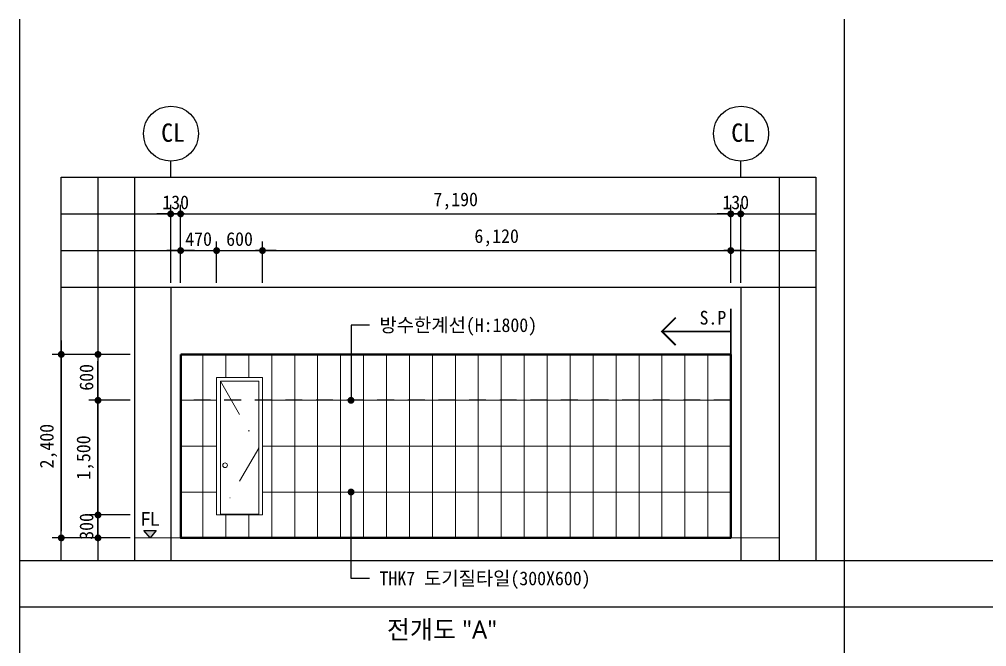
# Model space of a CAD drawing. Header units: millimetres. Extents: x -423835 to -174325, y -1379898 to -1311126.
# Drawn here: x -401793 to -389151, y -1319332 to -1311126 of the extents above; entities that cross this region are included whole.
import ezdxf
from ezdxf.enums import TextEntityAlignment as Align

# ---------------------------------------------------------------- set-up
doc = ezdxf.new("R2010")
doc.units = ezdxf.units.MM
doc.header["$LTSCALE"] = 100
doc.header["$MEASUREMENT"] = 0
doc.header["$PDSIZE"] = -10
doc.linetypes.add('DASHDOT', pattern=[1, 0.5, -0.25, 0, -0.25])
doc.linetypes.add('HID', pattern=[2, 1.1, -0.9])
doc.layers.get('0').update_dxf_attribs({"linetype": 'CONTINUOUS'})
doc.layers.get('Defpoints').update_dxf_attribs({"color": 153, "linetype": 'CONTINUOUS'})
for name, color, linetype, lineweight in [('A-AXIS-BUBL', 7, 'CONTINUOUS', 25), ('A-DWXK-OPEN', 1, 'HID', 15), ('A-ELEV-LIN1', 2, 'CONTINUOUS', 40), ('A-ELEV-LIN3', 8, 'CONTINUOUS', 18), ('A-MKXS-TEXT1', 3, 'CONTINUOUS', 25), ('A-WAXK-PATT', 8, 'CONTINUOUS', 18), ('A-XXXX-FIN2', 6, 'CONTINUOUS', 20), ('A-XXXX-SYMB', 7, 'CONTINUOUS', 25), ('A-XXXX-TXT2', 3, 'CONTINUOUS', 25)]:
    doc.layers.add(name, color=color, linetype=linetype, lineweight=lineweight)
for name, color, linetype in [('A-DIMS', 7, 'CONTINUOUS'), ('A-MKXS-LEAD', 7, 'CONTINUOUS'), ('AA-AXIS-LINE-1', 1, 'CONTINUOUS'), ('IN-F-PAT', 8, 'CONTINUOUS'), ('IN-TEXT-FIN', 3, 'CONTINUOUS'), ('방수', 7, 'HID')]:
    doc.layers.add(name, color=color, linetype=linetype)
doc.styles.add('HY울릉도L', font='')
doc.styles.add('돋움체', font='')
doc.styles.add('맑은 고딕', font='malgun.ttf')
doc.styles.add('맑은고딕', font='malgun.ttf')
doc.styles.get('HY울릉도L').set_extended_font_data('HYwulM')
doc.styles.get('돋움체').set_extended_font_data('DotumChe')
doc.dimstyles.new('CDIM', dxfattribs={"dimtxt": 3, "dimasz": 1.5, "dimexe": 2, "dimexo": 1, "dimgap": 1, "dimtad": 1, "dimdec": 0, "dimrnd": 0.5, "dimzin": 0, "dimdsep": 32, "dimlunit": 6, "dimtxsty": 'HY울릉도L', "dimblk1": '_CIDOT', "dimblk2": '_CIDOT', "dimsah": 1, "dimcen": 5.5, "dimclrd": 2, "dimclre": 2, "dimclrt": 7, "dimadec": 0, "dimazin": 0, "dimtfac": 1, "dimtdec": 0, "dimtix": 1, "dimtmove": 2, "dimatfit": 1, "dimldrblk": '_CIDOT', "dimfxl": 1, "dimtolj": 1, "dimtzin": 0, "dimlwd": -1, "dimarcsym": 0})

# ---------------------------------------------------------------- blocks, each defined once
blk = doc.blocks.new('_CIDOT')
at = {"color": 0, "linetype": 'ByBlock'}
blk.add_line((2, 0), (-1, 0), dxfattribs=at)
at = {"color": 0, "linetype": 'ByBlock', "const_width": 0.5}
blk.add_lwpolyline([(-0.25, 0, 1), (0.25, 0, 1)], format="xyb", close=True, dxfattribs=at)
blk = doc.blocks.new('*D7')
at = {"layer": 'A-DIMS', "lineweight": -2, "transparency": 16777216}
for p, q in [((-400345, -1315509), (-401365, -1315509)), ((-400345, -1317909), (-401365, -1317909))]:
    blk.add_line(p, q, dxfattribs=at)
at = {"layer": 'A-DIMS', "transparency": 16777216}
blk.add_line((-401245, -1315599), (-401245, -1317819), dxfattribs=at)
at = {"layer": 'Defpoints', "color": 0, "transparency": 16777216}
for p in [(-400285, -1315509), (-401245, -1317909), (-400285, -1317909)]:
    blk.add_point(p, dxfattribs=at)
at = {"layer": 'A-DIMS', "transparency": 16777216, "xscale": 90, "yscale": 90, "zscale": 90}
for p, rotation in [((-401245, -1315509), 90), ((-401245, -1317909), 270)]:
    blk.add_blockref('_CIDOT', p, dxfattribs=dict(at, rotation=rotation))
at = {"layer": 'A-DIMS', "color": 3, "transparency": 16777216, "insert": (-401412, -1316709), "char_height": 180, "attachment_point": 5, "rotation": 90, "style": '돋움체'}
blk.add_mtext('\\A1;2,400', dxfattribs=at)
blk = doc.blocks.new('*D8')
at = {"layer": 'A-DIMS', "lineweight": -2, "transparency": 16777216}
for p, q in [((-400345, -1316109), (-400885, -1316109)), ((-400345, -1317609), (-400885, -1317609))]:
    blk.add_line(p, q, dxfattribs=at)
at = {"layer": 'A-DIMS', "transparency": 16777216}
blk.add_line((-400765, -1317519), (-400765, -1316199), dxfattribs=at)
at = {"layer": 'Defpoints', "color": 0, "transparency": 16777216}
for p in [(-400765, -1316109), (-400285, -1316109), (-400285, -1317609)]:
    blk.add_point(p, dxfattribs=at)
at = {"layer": 'A-DIMS', "transparency": 16777216, "xscale": 90, "yscale": 90, "zscale": 90}
for p, rotation in [((-400765, -1316109), 90), ((-400765, -1317609), 270)]:
    blk.add_blockref('_CIDOT', p, dxfattribs=dict(at, rotation=rotation))
at = {"layer": 'A-DIMS', "color": 3, "transparency": 16777216, "insert": (-400932, -1316859), "char_height": 180, "attachment_point": 5, "rotation": 90, "style": '돋움체'}
blk.add_mtext('\\A1;1,500', dxfattribs=at)
blk = doc.blocks.new('*D9')
at = {"layer": 'A-DIMS', "lineweight": -2, "transparency": 16777216}
for p, q in [((-400345, -1315509), (-400885, -1315509)), ((-400345, -1316109), (-400885, -1316109))]:
    blk.add_line(p, q, dxfattribs=at)
at = {"layer": 'A-DIMS', "transparency": 16777216}
blk.add_line((-400765, -1316019), (-400765, -1315599), dxfattribs=at)
at = {"layer": 'Defpoints', "color": 0, "transparency": 16777216}
for p in [(-400765, -1315509), (-400285, -1315509), (-400285, -1316109)]:
    blk.add_point(p, dxfattribs=at)
at = {"layer": 'A-DIMS', "transparency": 16777216, "xscale": 90, "yscale": 90, "zscale": 90}
for p, rotation in [((-400765, -1315509), 90), ((-400765, -1316109), 270)]:
    blk.add_blockref('_CIDOT', p, dxfattribs=dict(at, rotation=rotation))
at = {"layer": 'A-DIMS', "color": 3, "transparency": 16777216, "insert": (-400915, -1315809), "char_height": 180, "attachment_point": 5, "rotation": 90, "style": '돋움체'}
blk.add_mtext('\\A1;600', dxfattribs=at)
blk = doc.blocks.new('*D10')
at = {"layer": 'A-DIMS', "lineweight": -2, "transparency": 16777216}
for p, q in [((-399685, -1314491), (-399685, -1313551)), ((-392495, -1314571), (-392495, -1313551))]:
    blk.add_line(p, q, dxfattribs=at)
at = {"layer": 'A-DIMS', "transparency": 16777216}
blk.add_line((-399595, -1313671), (-392585, -1313671), dxfattribs=at)
at = {"layer": 'Defpoints', "color": 0, "transparency": 16777216}
for p in [(-392495, -1313671), (-399685, -1314551), (-392495, -1314631)]:
    blk.add_point(p, dxfattribs=at)
at = {"layer": 'A-DIMS', "transparency": 16777216, "xscale": 90, "yscale": 90, "zscale": 90, "rotation": 180}
blk.add_blockref('_CIDOT', (-399685, -1313671), dxfattribs=at)
at = {"layer": 'A-DIMS', "transparency": 16777216, "xscale": 90, "yscale": 90, "zscale": 90}
blk.add_blockref('_CIDOT', (-392495, -1313671), dxfattribs=at)
at = {"layer": 'A-DIMS', "color": 3, "transparency": 16777216, "insert": (-396090, -1313504), "char_height": 180, "attachment_point": 5, "style": '돋움체'}
blk.add_mtext('\\A1;7,190', dxfattribs=at)
blk = doc.blocks.new('*D11')
at = {"layer": 'A-DIMS', "lineweight": -2, "transparency": 16777216}
for p, q in [((-399815, -1314571), (-399815, -1313551)), ((-399685, -1314571), (-399685, -1313551))]:
    blk.add_line(p, q, dxfattribs=at)
at = {"layer": 'A-DIMS', "transparency": 16777216}
for p, q in [((-399905, -1313671), (-399995, -1313671)), ((-399815, -1313671), (-399685, -1313671)), ((-399595, -1313671), (-399505, -1313671))]:
    blk.add_line(p, q, dxfattribs=at)
at = {"layer": 'Defpoints', "color": 0, "transparency": 16777216}
for p in [(-399685, -1313671), (-399815, -1314631), (-399685, -1314631)]:
    blk.add_point(p, dxfattribs=at)
at = {"layer": 'A-DIMS', "transparency": 16777216, "xscale": 90, "yscale": 90, "zscale": 90}
blk.add_blockref('_CIDOT', (-399815, -1313671), dxfattribs=at)
at = {"layer": 'A-DIMS', "transparency": 16777216, "xscale": 90, "yscale": 90, "zscale": 90, "rotation": 180}
blk.add_blockref('_CIDOT', (-399685, -1313671), dxfattribs=at)
at = {"layer": 'A-DIMS', "color": 3, "transparency": 16777216, "insert": (-399750, -1313521), "char_height": 180, "attachment_point": 5, "style": '돋움체'}
blk.add_mtext('\\A1;130', dxfattribs=at)
blk = doc.blocks.new('*D12')
at = {"layer": 'A-DIMS', "lineweight": -2, "transparency": 16777216}
for p, q in [((-392495, -1314571), (-392495, -1313551)), ((-392365, -1314571), (-392365, -1313551))]:
    blk.add_line(p, q, dxfattribs=at)
at = {"layer": 'A-DIMS', "transparency": 16777216}
for p, q in [((-392585, -1313671), (-392675, -1313671)), ((-392495, -1313671), (-392365, -1313671)), ((-392275, -1313671), (-392185, -1313671))]:
    blk.add_line(p, q, dxfattribs=at)
at = {"layer": 'Defpoints', "color": 0, "transparency": 16777216}
for p in [(-392365, -1313671), (-392495, -1314631), (-392365, -1314631)]:
    blk.add_point(p, dxfattribs=at)
at = {"layer": 'A-DIMS', "transparency": 16777216, "xscale": 90, "yscale": 90, "zscale": 90}
blk.add_blockref('_CIDOT', (-392495, -1313671), dxfattribs=at)
at = {"layer": 'A-DIMS', "transparency": 16777216, "xscale": 90, "yscale": 90, "zscale": 90, "rotation": 180}
blk.add_blockref('_CIDOT', (-392365, -1313671), dxfattribs=at)
at = {"layer": 'A-DIMS', "color": 3, "transparency": 16777216, "insert": (-392430, -1313521), "char_height": 180, "attachment_point": 5, "style": '돋움체'}
blk.add_mtext('\\A1;130', dxfattribs=at)
blk = doc.blocks.new('FSD-3')
at = {"layer": 'A-DWXK-OPEN', "linetype": 'DASHDOT', "ltscale": 10}
blk.add_lwpolyline([(50, 1750), (550, 875), (50, 10)], dxfattribs=at)
at = {"layer": 'A-ELEV-LIN3'}
blk.add_line((550, 10), (50, 10), dxfattribs=at)
blk.add_lwpolyline([(600, 0), (0, 0), (0, 1800), (600, 1800)], close=True, dxfattribs=at)
blk.add_lwpolyline([(50, 0), (50, 1750), (550, 1750), (550, 0)], dxfattribs=at)
at = {"layer": 'A-ELEV-LIN3', "extrusion": (0, 0, -1)}
blk.add_circle((-110, 650), 30, dxfattribs=at)
blk = doc.blocks.new('*D230')
at = {"layer": 'A-DIMS', "lineweight": -2, "transparency": 16777216}
for p, q in [((-399685, -1314571), (-399685, -1314031)), ((-399215, -1314571), (-399215, -1314031))]:
    blk.add_line(p, q, dxfattribs=at)
at = {"layer": 'A-DIMS', "transparency": 16777216}
for p, q in [((-399775, -1314151), (-399865, -1314151)), ((-399685, -1314151), (-399215, -1314151)), ((-399125, -1314151), (-399035, -1314151))]:
    blk.add_line(p, q, dxfattribs=at)
at = {"layer": 'Defpoints', "color": 0, "transparency": 16777216}
for p in [(-399215, -1314151), (-399685, -1314631), (-399215, -1314631)]:
    blk.add_point(p, dxfattribs=at)
at = {"layer": 'A-DIMS', "transparency": 16777216, "xscale": 90, "yscale": 90, "zscale": 90}
blk.add_blockref('_CIDOT', (-399685, -1314151), dxfattribs=at)
at = {"layer": 'A-DIMS', "transparency": 16777216, "xscale": 90, "yscale": 90, "zscale": 90, "rotation": 180}
blk.add_blockref('_CIDOT', (-399215, -1314151), dxfattribs=at)
at = {"layer": 'A-DIMS', "color": 3, "transparency": 16777216, "insert": (-399450, -1314001), "char_height": 180, "attachment_point": 5, "style": '돋움체'}
blk.add_mtext('\\A1;470', dxfattribs=at)
blk = doc.blocks.new('*D231')
at = {"layer": 'A-DIMS', "lineweight": -2, "transparency": 16777216}
for p, q in [((-399215, -1314571), (-399215, -1314031)), ((-398615, -1314571), (-398615, -1314031))]:
    blk.add_line(p, q, dxfattribs=at)
at = {"layer": 'A-DIMS', "transparency": 16777216}
blk.add_line((-399125, -1314151), (-398705, -1314151), dxfattribs=at)
at = {"layer": 'Defpoints', "color": 0, "transparency": 16777216}
for p in [(-398615, -1314151), (-399215, -1314631), (-398615, -1314631)]:
    blk.add_point(p, dxfattribs=at)
at = {"layer": 'A-DIMS', "transparency": 16777216, "xscale": 90, "yscale": 90, "zscale": 90, "rotation": 180}
blk.add_blockref('_CIDOT', (-399215, -1314151), dxfattribs=at)
at = {"layer": 'A-DIMS', "transparency": 16777216, "xscale": 90, "yscale": 90, "zscale": 90}
blk.add_blockref('_CIDOT', (-398615, -1314151), dxfattribs=at)
at = {"layer": 'A-DIMS', "color": 3, "transparency": 16777216, "insert": (-398915, -1314001), "char_height": 180, "attachment_point": 5, "style": '돋움체'}
blk.add_mtext('\\A1;600', dxfattribs=at)
blk = doc.blocks.new('*D232')
at = {"layer": 'A-DIMS', "lineweight": -2, "transparency": 16777216}
for p, q in [((-398615, -1314571), (-398615, -1314031)), ((-392495, -1314571), (-392495, -1314031))]:
    blk.add_line(p, q, dxfattribs=at)
at = {"layer": 'A-DIMS', "transparency": 16777216}
blk.add_line((-398525, -1314151), (-392585, -1314151), dxfattribs=at)
at = {"layer": 'Defpoints', "color": 0, "transparency": 16777216}
for p in [(-392495, -1314151), (-398615, -1314631), (-392495, -1314631)]:
    blk.add_point(p, dxfattribs=at)
at = {"layer": 'A-DIMS', "transparency": 16777216, "xscale": 90, "yscale": 90, "zscale": 90, "rotation": 180}
blk.add_blockref('_CIDOT', (-398615, -1314151), dxfattribs=at)
at = {"layer": 'A-DIMS', "transparency": 16777216, "xscale": 90, "yscale": 90, "zscale": 90}
blk.add_blockref('_CIDOT', (-392495, -1314151), dxfattribs=at)
at = {"layer": 'A-DIMS', "color": 3, "transparency": 16777216, "insert": (-395555, -1313984), "char_height": 180, "attachment_point": 5, "style": '돋움체'}
blk.add_mtext('\\A1;6,120', dxfattribs=at)
blk = doc.blocks.new('*D722')
at = {"layer": 'A-DIMS', "transparency": 16777216}
for p, q in [((-400765, -1317519), (-400765, -1317429)), ((-400765, -1317909), (-400765, -1317609)), ((-400765, -1317999), (-400765, -1318089))]:
    blk.add_line(p, q, dxfattribs=at)
at = {"layer": 'A-DIMS', "lineweight": -2, "transparency": 16777216}
for p, q in [((-400345, -1317609), (-400885, -1317609)), ((-400345, -1317909), (-400885, -1317909))]:
    blk.add_line(p, q, dxfattribs=at)
at = {"layer": 'Defpoints', "color": 0, "transparency": 16777216}
for p in [(-400765, -1317609), (-400285, -1317609), (-400285, -1317909)]:
    blk.add_point(p, dxfattribs=at)
at = {"layer": 'A-DIMS', "transparency": 16777216, "xscale": 90, "yscale": 90, "zscale": 90}
for p, rotation in [((-400765, -1317609), 270), ((-400765, -1317909), 90)]:
    blk.add_blockref('_CIDOT', p, dxfattribs=dict(at, rotation=rotation))
at = {"layer": 'A-DIMS', "color": 3, "transparency": 16777216, "insert": (-400915, -1317759), "char_height": 180, "attachment_point": 5, "rotation": 90, "style": '돋움체'}
blk.add_mtext('\\A1;300', dxfattribs=at)

msp = doc.modelspace()

# ---------------------------------------------------------------- hatches: boundary and pattern name
at = {"layer": 'A-XXXX-SYMB'}
msp.add_hatch(color=256, dxfattribs=at).paths.add_polyline_path([(-400085, -1317909.1), (-400165.6, -1317813.1), (-400004.4, -1317813.1)])

# ---------------------------------------------------------------- linework, layer by layer
at = {"color": 3, "ltscale": 2}
for p, q in [((-401792.9, -1311126.1), (-401792.9, -1344258.1)), ((-391011.7, -1311126.1), (-391011.7, -1344258.1)), ((-401792.9, -1318809.1), (-379750.4, -1318809.1))]:
    msp.add_line(p, q, dxfattribs=at)
at = {"layer": 'A-AXIS-BUBL', "ltscale": 0.2}
for p, q in [((-399814.5, -1313191.3), (-399814.5, -1312981.3)), ((-392364.5, -1313191.3), (-392364.5, -1312981.3))]:
    msp.add_line(p, q, dxfattribs=at)
for centre in [(-399811, -1312621.3), (-392361, -1312621.3)]:
    msp.add_circle(centre, 360, dxfattribs=at)
at = {"layer": 'A-ELEV-LIN1'}
msp.add_lwpolyline([(-399684.5, -1315509.1), (-392494.5, -1315509.1), (-392494.5, -1317909.1), (-399684.5, -1317909.1)], close=True, dxfattribs=at)
at = {"layer": 'A-MKXS-LEAD'}
for points in [[(-397218.1, -1315125.8), (-397458.1, -1315125.8), (-397458.1, -1316109.1)], [(-397217.3, -1318442.3), (-397457.3, -1318442.3), (-397457.3, -1317309.1)]]:
    msp.add_lwpolyline(points, dxfattribs=at)
at = {"layer": 'A-MKXS-LEAD', "const_width": 45}
for points in [[(-397480.6, -1316109.1, 1), (-397435.6, -1316109.1, 1)], [(-397479.8, -1317309.1, -1), (-397434.8, -1317309.1, -1)]]:
    msp.add_lwpolyline(points, format="xyb", close=True, dxfattribs=at)
at = {"layer": 'A-WAXK-PATT'}
for p, q in [((-399394.5, -1317909.1), (-399394.5, -1315509.1)), ((-399094.5, -1315809.1), (-399094.5, -1315509.1)), ((-398794.5, -1315809.1), (-398794.5, -1315509.1)), ((-398494.5, -1317909.1), (-398494.5, -1315509.1)), ((-398194.5, -1317909.1), (-398194.5, -1315509.1)), ((-397894.5, -1317909.1), (-397894.5, -1315509.1)), ((-397594.5, -1317909.1), (-397594.5, -1315509.1)), ((-397294.5, -1317909.1), (-397294.5, -1315509.1)), ((-396994.5, -1317909.1), (-396994.5, -1315509.1)), ((-396694.5, -1317909.1), (-396694.5, -1315509.1)), ((-396394.5, -1317909.1), (-396394.5, -1315509.1)), ((-396094.5, -1317909.1), (-396094.5, -1315509.1)), ((-395794.5, -1317909.1), (-395794.5, -1315509.1)), ((-395494.5, -1317909.1), (-395494.5, -1315509.1)), ((-395194.5, -1317909.1), (-395194.5, -1315509.1)), ((-394894.5, -1317909.1), (-394894.5, -1315509.1)), ((-394594.5, -1317909.1), (-394594.5, -1315509.1)), ((-394294.5, -1317909.1), (-394294.5, -1315509.1)), ((-393994.5, -1317909.1), (-393994.5, -1315509.1)), ((-393694.5, -1317909.1), (-393694.5, -1315509.1)), ((-393394.5, -1317909.1), (-393394.5, -1315509.1)), ((-393094.5, -1317909.1), (-393094.5, -1315509.1)), ((-392794.5, -1317909.1), (-392794.5, -1315509.1)), ((-399214.5, -1316109.1), (-399684.5, -1316109.1)), ((-392494.5, -1316109.1), (-398614.5, -1316109.1)), ((-399214.5, -1316709.1), (-399684.5, -1316709.1)), ((-392494.5, -1316709.1), (-398614.5, -1316709.1)), ((-399214.5, -1317309.1), (-399684.5, -1317309.1)), ((-392494.5, -1317309.1), (-398614.5, -1317309.1)), ((-399094.5, -1317909.1), (-399094.5, -1317609.1)), ((-398794.5, -1317909.1), (-398794.5, -1317609.1))]:
    msp.add_line(p, q, dxfattribs=at)
at = {"layer": 'A-XXXX-FIN2'}
msp.add_line((-391864.5, -1317909.1), (-400284.5, -1317909.1), dxfattribs=at)
at = {"layer": 'A-XXXX-SYMB'}
msp.add_lwpolyline([(-400085, -1317909.1), (-400165.6, -1317813.1), (-400004.4, -1317813.1), (-400085, -1317909.1)], dxfattribs=at)
at = {"layer": 'AA-AXIS-LINE-1'}
for p, q in [((-399814.5, -1314631.3), (-399814.5, -1318209.1)), ((-392364.5, -1314631.3), (-392364.5, -1318209.1))]:
    msp.add_line(p, q, dxfattribs=at)
at = {"layer": 'Defpoints'}
for p, q in [((-401244.5, -1318209.1), (-401244.5, -1313191.3)), ((-401244.5, -1313191.3), (-391384.5, -1313191.3)), ((-400764.5, -1318209.1), (-400764.5, -1313191.3)), ((-400284.5, -1318209.1), (-400284.5, -1313191.3)), ((-391864.5, -1313191.3), (-391864.5, -1318209.1)), ((-391384.5, -1313191.3), (-391384.5, -1318209.1)), ((-401244.5, -1313671.3), (-391384.5, -1313671.3)), ((-401244.5, -1314151.3), (-391384.5, -1314151.3)), ((-401244.5, -1314631.3), (-391384.5, -1314631.3)), ((-379750.4, -1318209.1), (-401792.9, -1318209.1))]:
    msp.add_line(p, q, dxfattribs=at)
at = {"layer": 'IN-F-PAT', "color": 2, "const_width": 22.5}
for points in [[(-393214.5, -1315029.1), (-393394.5, -1315209.1), (-393214.5, -1315389.1)], [(-392494.5, -1315509.1), (-392494.5, -1314909.1)], [(-392494.5, -1315209.1), (-393394.5, -1315209.1)]]:
    msp.add_lwpolyline(points, dxfattribs=at)
at = {"layer": '방수', "color": 2, "ltscale": 2}
msp.add_line((-392494.5, -1316109.1), (-399684.5, -1316109.1), dxfattribs=at)

# ---------------------------------------------------------------- block references
msp.add_blockref('FSD-3', (-399214.5, -1317609.1))

# ---------------------------------------------------------------- texts
at = {"layer": 'A-MKXS-TEXT1', "style": '돋움체'}
for s, p in [('방수한계선(H:1800)', (-397086.4, -1315125.8)), ('THK7 도기질타일(300X600)', (-397085.7, -1318438.5))]:
    msp.add_text(s, height=180, dxfattribs=at).set_placement(p, align=Align.MIDDLE_LEFT)
at = {"layer": 'A-MKXS-TEXT1', "style": '맑은고딕'}
msp.add_text('FL', height=180, dxfattribs=at).set_placement((-400085, -1317751.2), align=Align.CENTER)
at = {"layer": 'A-XXXX-TXT2', "ltscale": 0.2, "style": '돋움체'}
for p in [(-399783.9, -1312608.1), (-392333.9, -1312608.1)]:
    msp.add_text('CL', height=240, dxfattribs=at).set_placement(p, align=Align.MIDDLE)
at = {"layer": 'A-XXXX-TXT2', "style": '맑은 고딕'}
msp.add_text('전개도 "A"', height=240, dxfattribs=at).set_placement((-396269.6, -1319109.1), align=Align.MIDDLE_CENTER)
at = {"layer": 'IN-TEXT-FIN', "color": 2, "style": '돋움체'}
msp.add_text('S.P', height=180, dxfattribs=at).set_placement((-392554.5, -1315029.1), align=Align.MIDDLE_RIGHT)

# ---------------------------------------------------------------- dimensions: what is measured, and where the dimension line sits
at = {"layer": 'A-DIMS'}
for base, p1, p2, angle, picture, middle in [((-399684.5, -1313671.3), (-399814.5, -1314631.3), (-399684.5, -1314631.3), 180, '*D11', (-399749.5, -1313521.2)), ((-392494.5, -1313671.3), (-399684.5, -1314551.3), (-392494.5, -1314631.3), 180, '*D10', (-396089.5, -1313504.2)), ((-392364.5, -1313671.3), (-392494.5, -1314631.3), (-392364.5, -1314631.3), 180, '*D12', (-392429.5, -1313521.2)), ((-392494.5, -1314151.3), (-398614.5, -1314631.3), (-392494.5, -1314631.3), 180, '*D232', (-395554.5, -1313984.2)), ((-399214.5, -1314151.3), (-399684.5, -1314631.3), (-399214.5, -1314631.3), 180, '*D230', (-399449.5, -1314001.2)), ((-398614.5, -1314151.3), (-399214.5, -1314631.3), (-398614.5, -1314631.3), 180, '*D231', (-398914.5, -1314001.2)), ((-401244.5, -1317909.1), (-400284.5, -1315509.1), (-400284.5, -1317909.1), 90, '*D7', (-401411.7, -1316709.1)), ((-400764.5, -1315509.1), (-400284.5, -1316109.1), (-400284.5, -1315509.1), 90, '*D9', (-400914.7, -1315809.1)), ((-400764.5, -1316109.1), (-400284.5, -1317609.1), (-400284.5, -1316109.1), 90, '*D8', (-400931.7, -1316859.1)), ((-400764.5, -1317609.1), (-400284.5, -1317909.1), (-400284.5, -1317609.1), 90, '*D722', (-400914.7, -1317759.1))]:
    dim = msp.add_linear_dim(base=base, p1=p1, p2=p2, angle=angle, dimstyle='CDIM', override={"dimscale": 60, "dimtxsty": '돋움체', "dimclrd": 256, "dimclre": 256, "dimclrt": 3}, dxfattribs=at)
    dim.commit()
    dim.dimension.update_dxf_attribs({"geometry": picture, "text_midpoint": middle})

doc.saveas('drawing.dxf')
